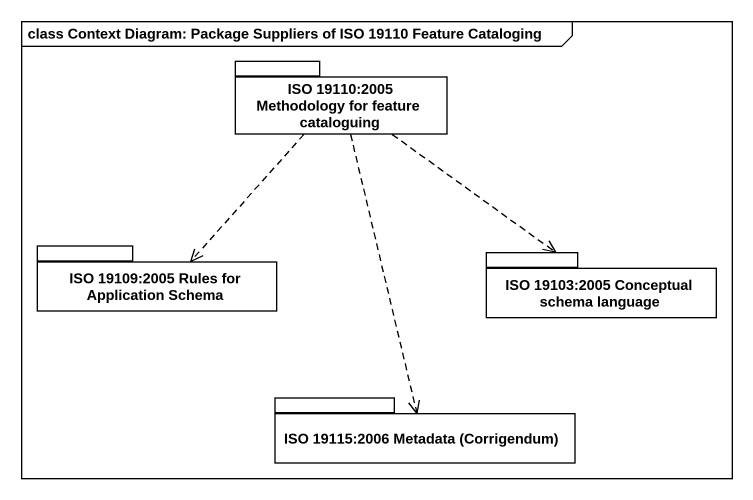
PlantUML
@startuml
mainframe class Context Diagram: Package Suppliers of ISO 19110 Feature Cataloging
package "ISO 19110:2005 Methodology for feature cataloguing" as ISO_19110_2005_Methodology {
}
package "ISO 19109:2005 Rules for Application Schema" as ISO_19109_2005_Rules_for {
}
package "ISO 19103:2005 Conceptual schema language" as ISO_19103_2005_Conceptual {
}
package "ISO 19115:2006 Metadata (Corrigendum)" as ISO_19115_2006_Metadata {
}
ISO_19110_2005_Methodology ..> ISO_19109_2005_Rules_for
ISO_19110_2005_Methodology ..> ISO_19103_2005_Conceptual
ISO_19110_2005_Methodology ..> ISO_19115_2006_Metadata
@enduml
